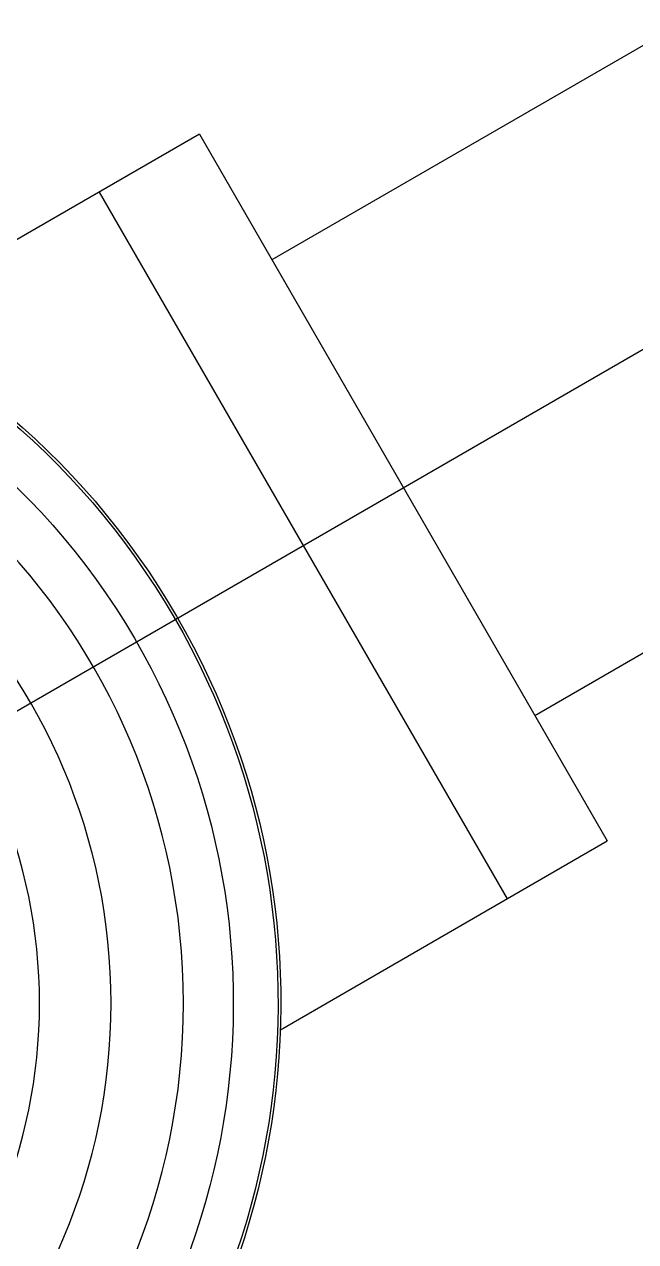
# Model space of a CAD drawing. Header units: millimetres. Extents: x -62354 to 129108, y -71259 to 35407.
# Drawn here: x -25474.3 to -25339.4, y 18440 to 18708.6 of the extents above; entities that cross this region are included whole.
import ezdxf

# ---------------------------------------------------------------- set-up
doc = ezdxf.new("R2010")
doc.units = ezdxf.units.MM
doc.header["$MEASUREMENT"] = 0
doc.layers.add('1st FL Layout xrf$0$CR-Machine', color=7, linetype='Continuous', transparency=0.5)

# ---------------------------------------------------------------- blocks, each defined once
blk = doc.blocks.new('1st FL Layout xrf$0$kjdfhkjhwiuer2343434243')
at = {"color": 253}
blk.add_line((-2670.87, 1449.94), (-2050.87, 2523.81), dxfattribs=at)
for p, q in [((-2522.35, 1823.19), (-2394.85, 2044.02)), ((-2336.09, 1913.79), (-2421.89, 1765.19)), ((-2591.7, 1767.07), (-2550.06, 1839.19)), ((-2394.17, 1749.19), (-2550.06, 1839.19)), ((-2406.92, 1727.1), (-2562.81, 1817.1)), ((-2394.17, 1749.19), (-2435.81, 1677.07))]:
    blk.add_line(p, q)
for radius in [148.5, 116.75]:
    blk.add_circle((-2585.87, 1597.17), radius)
blk.add_circle((-2585.87, 1597.17), 132.54, dxfattribs=at)
for radius, start, end in [(170, 334.7238, 137.0836), (169.38, 334.7412, 137.0354)]:
    blk.add_arc((-2585.87, 1597.17), radius, start, end)
blk.add_arc((-2585.87, 1597.17), 159.5, 330.357, 140.6773, dxfattribs=at)
blk = doc.blocks.new('1st FL Layout xrf')
at = {"layer": '1st FL Layout xrf$0$CR-Machine', "xscale": -1, "rotation": 270}
blk.add_blockref('1st FL Layout xrf$0$kjdfhkjhwiuer2343434243', (-27184.86, 21078.49), dxfattribs=at)

msp = doc.modelspace()

# ---------------------------------------------------------------- block references
msp.add_blockref('1st FL Layout xrf', (0, 0))

doc.saveas('drawing.dxf')
